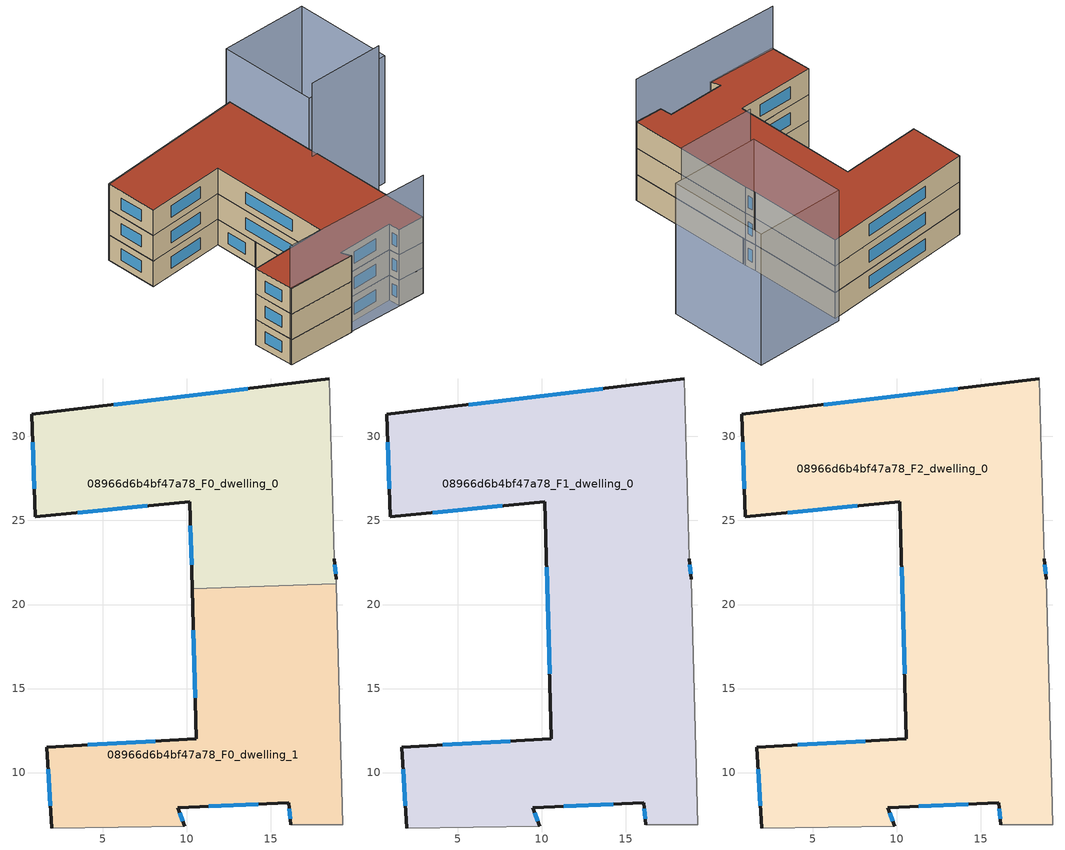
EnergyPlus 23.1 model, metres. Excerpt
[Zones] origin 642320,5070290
08966d6b4bf47a78_F0_dwelling_0
 floor ground (EU_floor_Construction): 18.89,21.22 18.88,21.51 18.78,22.71 18.48,33.42 0.77,31.32 0.97,25.22 10.17,26.12 10.32,20.94 z0
 wall outside (EU_wall_Construction): 18.78,22.71 18.88,21.51 / 10.32,20.94 10.17,26.12 0.97,25.22 0.77,31.32 18.48,33.42 z0:3
 wall adiabatic (EU_wall_Construction): 18.48,33.42 18.78,22.71 / 18.88,21.51 18.89,21.22 z0:3
 wall to 08966d6b4bf47a78_F0_dwelling_1 (EU_wall_Construction): 18.89,21.22 10.32,20.94 z0:3
 window (EU_Window_Construction): 18.81,22.38 18.85,21.84 / 10.28,22.36 10.21,24.69 / 7.64,25.87 3.5,25.46 / 0.91,26.9 0.82,29.64 / 5.64,31.9 13.61,32.84 z0.83:2.17
08966d6b4bf47a78_F0_dwelling_1
 floor ground (EU_floor_Construction): 19.27,6.9 18.89,21.22 10.32,20.94 10.57,12 1.66,11.51 1.96,6.7 9.87,6.8 9.47,7.9 16.07,8.2 16.17,6.9 z0
 wall outside (EU_wall_Construction): 1.96,6.7 1.66,11.51 10.57,12 10.32,20.94 / 16.17,6.9 16.07,8.2 9.47,7.9 9.87,6.8 z0:3
 wall adiabatic (EU_wall_Construction): 9.87,6.8 1.96,6.7 / 18.89,21.22 19.27,6.9 16.17,6.9 z0:3
 window (EU_Window_Construction): 14.26,8.12 11.29,7.98 / 9.58,7.6 9.76,7.1 / 1.88,8.03 1.75,10.19 / 4.11,11.64 8.12,11.87 / 10.5,14.46 10.39,18.48 / 16.14,7.26 16.1,7.84 z0.83:2.17
08966d6b4bf47a78_F1_dwelling_0
 floor to 08966d6b4bf47a78_F0_dwelling_0 (EU_floor_Construction): 18.89,21.22 18.88,21.51 18.78,22.71 18.48,33.42 0.77,31.32 0.97,25.22 10.17,26.12 10.32,20.94 z3
 floor to 08966d6b4bf47a78_F0_dwelling_1 (EU_floor_Construction): 19.27,6.9 18.89,21.22 10.32,20.94 10.57,12 1.66,11.51 1.96,6.7 9.87,6.8 9.47,7.9 16.07,8.2 16.17,6.9 z3
 wall outside (EU_wall_Construction): 18.78,22.71 18.88,21.51 / 16.17,6.9 16.07,8.2 9.47,7.9 9.87,6.8 / 1.96,6.7 1.66,11.51 10.57,12 10.17,26.12 0.97,25.22 0.77,31.32 18.48,33.42 z3:6
 wall adiabatic (EU_wall_Construction): 18.48,33.42 18.78,22.71 / 18.88,21.51 19.27,6.9 16.17,6.9 / 9.87,6.8 1.96,6.7 z3:6
 window (EU_Window_Construction): 18.81,22.38 18.85,21.84 / 16.14,7.26 16.1,7.84 / 14.26,8.12 11.29,7.98 / 9.58,7.6 9.76,7.1 / 1.88,8.03 1.75,10.19 / 4.11,11.64 8.12,11.87 / 10.46,15.89 10.28,22.23 / 7.64,25.87 3.5,25.46 / 0.91,26.9 0.82,29.64 / 5.64,31.9 13.61,32.84 z3.83:5.17
08966d6b4bf47a78_F2_dwelling_0
 floor to 08966d6b4bf47a78_F1_dwelling_0 (EU_floor_Construction): 19.27,6.9 18.88,21.51 18.78,22.71 18.48,33.42 0.77,31.32 0.97,25.22 10.17,26.12 10.57,12 1.66,11.51 1.96,6.7 9.87,6.8 9.47,7.9 16.07,8.2 16.17,6.9 z6
 wall outside (EU_wall_Construction): 18.78,22.71 18.88,21.51 / 16.17,6.9 16.07,8.2 9.47,7.9 9.87,6.8 / 1.96,6.7 1.66,11.51 10.57,12 10.17,26.12 0.97,25.22 0.77,31.32 18.48,33.42 z6:9
 wall adiabatic (EU_wall_Construction): 18.48,33.42 18.78,22.71 / 18.88,21.51 19.27,6.9 16.17,6.9 / 9.87,6.8 1.96,6.7 z6:9
 window (EU_Window_Construction): 18.81,22.38 18.85,21.84 / 16.14,7.26 16.1,7.84 / 14.26,8.12 11.29,7.98 / 9.58,7.6 9.76,7.1 / 1.88,8.03 1.75,10.19 / 4.11,11.64 8.12,11.87 / 10.46,15.89 10.28,22.23 / 7.64,25.87 3.5,25.46 / 0.91,26.9 0.82,29.64 / 5.64,31.9 13.61,32.84 z6.83:8.17
 roof outside (EU_roof_Construction): 18.48,33.42 18.78,22.71 18.88,21.51 19.27,6.9 16.17,6.9 16.07,8.2 9.47,7.9 9.87,6.8 1.96,6.7 1.66,11.51 10.57,12 10.17,26.12 0.97,25.22 0.77,31.32 z9
shading: 1.96,6.9 19.27,6.9 z0:13.9; 18.25,21.49 27.13,21.71 z0:17.6; 18.78,22.52 18.47,33.94 / 18.47,33.94 28.59,34.22 / 28.59,34.22 28.9,22.8 / 28.9,22.8 18.78,22.52 z0:15
[Building]
EU S2 Campaign: North Axis=0; Terrain=City; Solar Distribution=FullExterior
[Site:Location]
Lyon-Bron: Latitude=45.75; Longitude=5; Time Zone=1; Elevation=198
[SizingPeriod:WeatherFileDays]
AnnualSizingPeriod: Begin Month=1; Begin Day of Month=1; End Month=12; End Day of Month=31; Day of Week for Start Day=Monday; Use Weather File Daylight Saving Period=No; Use Weather File Rain and Snow Indicators=No
[MATERIAL]
EU_InternalMass_Material: Roughness=MediumRough; Thickness=0.1; Conductivity=1; Density=1800; Specific Heat=900; Thermal Absorptance=0.9; Solar Absorptance=0.7; Visible Absorptance=0.7
[MATERIAL:NOMASS] Roughness=MediumRough; Thermal Absorptance=0.9; Solar Absorptance=0.7; Visible Absorptance=0.7
Name | Thermal Resistance
EU_wall_NoMass | 0.87146
EU_roof_NoMass | 0.842276
EU_floor_NoMass | 0.496999
[WINDOWMATERIAL:SIMPLEGLAZINGSYSTEM]
EU_Window_SimpleGlazing: UFactor=2.2525; Solar Heat Gain Coefficient=0.76; Visible Transmittance=0.76
[CONSTRUCTION]
EU_wall_Construction: EU_wall_NoMass
EU_roof_Construction: EU_roof_NoMass
EU_floor_Construction: EU_floor_NoMass
EU_InternalMass_Construction: EU_InternalMass_Material
EU_Window_Construction: EU_Window_SimpleGlazing
[ZONE] Type=1; Multiplier=1; Ceiling Height=autocalculate; Floor Area=autocalculate; Part of Total Floor Area=Yes
Name | Volume
08966d6b4bf47a78_F0_dwelling_0 | 474.439
08966d6b4bf47a78_F1_dwelling_0; 08966d6b4bf47a78_F2_dwelling_0 | 948.866
08966d6b4bf47a78_F0_dwelling_1 | 474.437
[INTERNALMASS] Construction=EU_InternalMass_Construction
Name | Zone or ZoneList | Surface Area
08966d6b4bf47a78_F0_dwelling_0_EU_InternalMass | 08966d6b4bf47a78_F0_dwelling_0 | 158.146
08966d6b4bf47a78_F0_dwelling_1_EU_InternalMass | 08966d6b4bf47a78_F0_dwelling_1 | 158.146
08966d6b4bf47a78_F1_dwelling_0_EU_InternalMass | 08966d6b4bf47a78_F1_dwelling_0 | 316.288
08966d6b4bf47a78_F2_dwelling_0_EU_InternalMass | 08966d6b4bf47a78_F2_dwelling_0 | 316.288
[OTHEREQUIPMENT] Fuel Type=Electricity; Design Level Calculation Method=Watts/Area; Power per Zone Floor Area=1; Fraction Latent=0; Fraction Radiant=0; Fraction Lost=0; Carbon Dioxide Generation Rate=0; EndUse Subcategory=EU_Step8_InternalGains
Name | Zone or ZoneList or Space or SpaceList | Schedule
EU_Step8_InternalGain_08966d6b4bf47a78_F0_dwelling_0_f000 | 08966d6b4bf47a78_F0_dwelling_0 | EU_Step8_GainSchedule_08966d6b4bf47a78_F0_dwelling_0_f000
EU_Step8_InternalGain_08966d6b4bf47a78_F0_dwelling_1_f000 | 08966d6b4bf47a78_F0_dwelling_1 | EU_Step8_GainSchedule_08966d6b4bf47a78_F0_dwelling_1_f000
EU_Step8_InternalGain_08966d6b4bf47a78_F1_dwelling_0_f000 | 08966d6b4bf47a78_F1_dwelling_0 | EU_Step8_GainSchedule_08966d6b4bf47a78_F1_dwelling_0_f000
EU_Step8_InternalGain_08966d6b4bf47a78_F2_dwelling_0_f000 | 08966d6b4bf47a78_F2_dwelling_0 | EU_Step8_GainSchedule_08966d6b4bf47a78_F2_dwelling_0_f000
[ZONEVENTILATION:DESIGNFLOWRATE] Schedule=EU_AlwaysOn; Design Flow Rate Calculation Method=AirChanges/Hour; Air Changes per Hour=0.425; Ventilation Type=Natural; Fan Pressure Rise=0; Fan Total Efficiency=1; Constant Term Coefficient=1; Temperature Term Coefficient=0; Velocity Term Coefficient=0; Velocity Squared Term Coefficient=0; Minimum Indoor Temperature=-100; Maximum Indoor Temperature=100; Delta Temperature=-100; Minimum Outdoor Temperature=-100; Maximum Outdoor Temperature=100; Maximum Wind Speed=40
Name | Zone or ZoneList or Space or SpaceList
EU_ConstantAir_08966d6b4bf47a78_F0_dwelling_0 | 08966d6b4bf47a78_F0_dwelling_0
EU_ConstantAir_08966d6b4bf47a78_F0_dwelling_1 | 08966d6b4bf47a78_F0_dwelling_1
EU_ConstantAir_08966d6b4bf47a78_F1_dwelling_0 | 08966d6b4bf47a78_F1_dwelling_0
EU_ConstantAir_08966d6b4bf47a78_F2_dwelling_0 | 08966d6b4bf47a78_F2_dwelling_0
[HVACTEMPLATE:THERMOSTAT] Constant Heating Setpoint=20; Constant Cooling Setpoint=50
EU_HeatOnly_08966d6b4bf47a78_F0_dwelling_0; EU_HeatOnly_08966d6b4bf47a78_F0_dwelling_1; EU_HeatOnly_08966d6b4bf47a78_F1_dwelling_0; EU_HeatOnly_08966d6b4bf47a78_F2_dwelling_0
[HVACTEMPLATE:ZONE:IDEALLOADSAIRSYSTEM] System Availability Schedule=EU_AlwaysOn; Maximum Heating Supply Air Temperature=50; Minimum Cooling Supply Air Temperature=13; Maximum Heating Supply Air Humidity Ratio=0.0156; Minimum Cooling Supply Air Humidity Ratio=0.0077; Heating Limit=NoLimit; Cooling Limit=NoLimit; Heating Availability Schedule=EU_AlwaysOn; Cooling Availability Schedule=EU_CoolingOff; Dehumidification Control Type=ConstantSensibleHeatRatio; Cooling Sensible Heat Ratio=0.7; Dehumidification Setpoint=60; Humidification Control Type=None; Humidification Setpoint=30; Outdoor Air Method=None; Outdoor Air Flow Rate per Person=0.00944; Outdoor Air Flow Rate per Zone Floor Area=0; Outdoor Air Flow Rate per Zone=0; Demand Controlled Ventilation Type=None; Outdoor Air Economizer Type=NoEconomizer; Heat Recovery Type=None; Sensible Heat Recovery Effectiveness=0.7; Latent Heat Recovery Effectiveness=0.65
Name | Template Thermostat
08966d6b4bf47a78_F0_dwelling_0 | EU_HeatOnly_08966d6b4bf47a78_F0_dwelling_0
08966d6b4bf47a78_F0_dwelling_1 | EU_HeatOnly_08966d6b4bf47a78_F0_dwelling_1
08966d6b4bf47a78_F1_dwelling_0 | EU_HeatOnly_08966d6b4bf47a78_F1_dwelling_0
08966d6b4bf47a78_F2_dwelling_0 | EU_HeatOnly_08966d6b4bf47a78_F2_dwelling_0
[SIZING:ZONE] Zone Cooling Design Supply Air Temperature Input Method=SupplyAirTemperature; Zone Cooling Design Supply Air Temperature=13; Zone Heating Design Supply Air Temperature Input Method=SupplyAirTemperature; Zone Heating Design Supply Air Temperature=50; Zone Cooling Design Supply Air Humidity Ratio=0.008; Zone Heating Design Supply Air Humidity Ratio=0.008; Cooling Design Air Flow Method=DesignDay; Cooling Design Air Flow Rate=0; Cooling Minimum Air Flow per Zone Floor Area=0.000762; Cooling Minimum Air Flow=0; Cooling Minimum Air Flow Fraction=0.2; Heating Design Air Flow Method=DesignDay; Heating Design Air Flow Rate=0; Heating Maximum Air Flow per Zone Floor Area=0.002032; Heating Maximum Air Flow=0.141576; Heating Maximum Air Flow Fraction=0.3; Account for Dedicated Outdoor Air System=No; Dedicated Outdoor Air System Control Strategy=NeutralSupplyAir; Dedicated Outdoor Air Low Setpoint Temperature for Design=autosize; Dedicated Outdoor Air High Setpoint Temperature for Design=autosize; Zone Load Sizing Method=Sensible Load Only No Latent Load; Zone Latent Cooling Design Supply Air Humidity Ratio Input Method=HumidityRatioDifference; Zone Cooling Design Supply Air Humidity Ratio Difference=0.005; Zone Latent Heating Design Supply Air Humidity Ratio Input Method=HumidityRatioDifference; Zone Humidification Design Supply Air Humidity Ratio Difference=0.005
08966d6b4bf47a78_F0_dwelling_0; 08966d6b4bf47a78_F0_dwelling_1; 08966d6b4bf47a78_F1_dwelling_0; 08966d6b4bf47a78_F2_dwelling_0
[SCHEDULE:CONSTANT]
Name | Hourly Value
EU_AlwaysOn | 1
EU_CoolingOff | 0
[SCHEDULE:FILE] Column Number=1; Rows to Skip at Top=0; Number of Hours of Data=8760; Column Separator=Comma; Interpolate to Timestep=No; Minutes per Item=60; Adjust Schedule for Daylight Savings=Yes
Name | File
EU_Step8_GainSchedule_08966d6b4bf47a78_F0_dwelling_0_f000 | ../../schedules/08966d6b4bf47a78/08966d6b4bf47a78_F0_dwelling_0_f000_gain.csv
EU_Step8_GainSchedule_08966d6b4bf47a78_F0_dwelling_1_f000 | ../../schedules/08966d6b4bf47a78/08966d6b4bf47a78_F0_dwelling_1_f000_gain.csv
EU_Step8_GainSchedule_08966d6b4bf47a78_F1_dwelling_0_f000 | ../../schedules/08966d6b4bf47a78/08966d6b4bf47a78_F1_dwelling_0_f000_gain.csv
EU_Step8_GainSchedule_08966d6b4bf47a78_F2_dwelling_0_f000 | ../../schedules/08966d6b4bf47a78/08966d6b4bf47a78_F2_dwelling_0_f000_gain.csv
